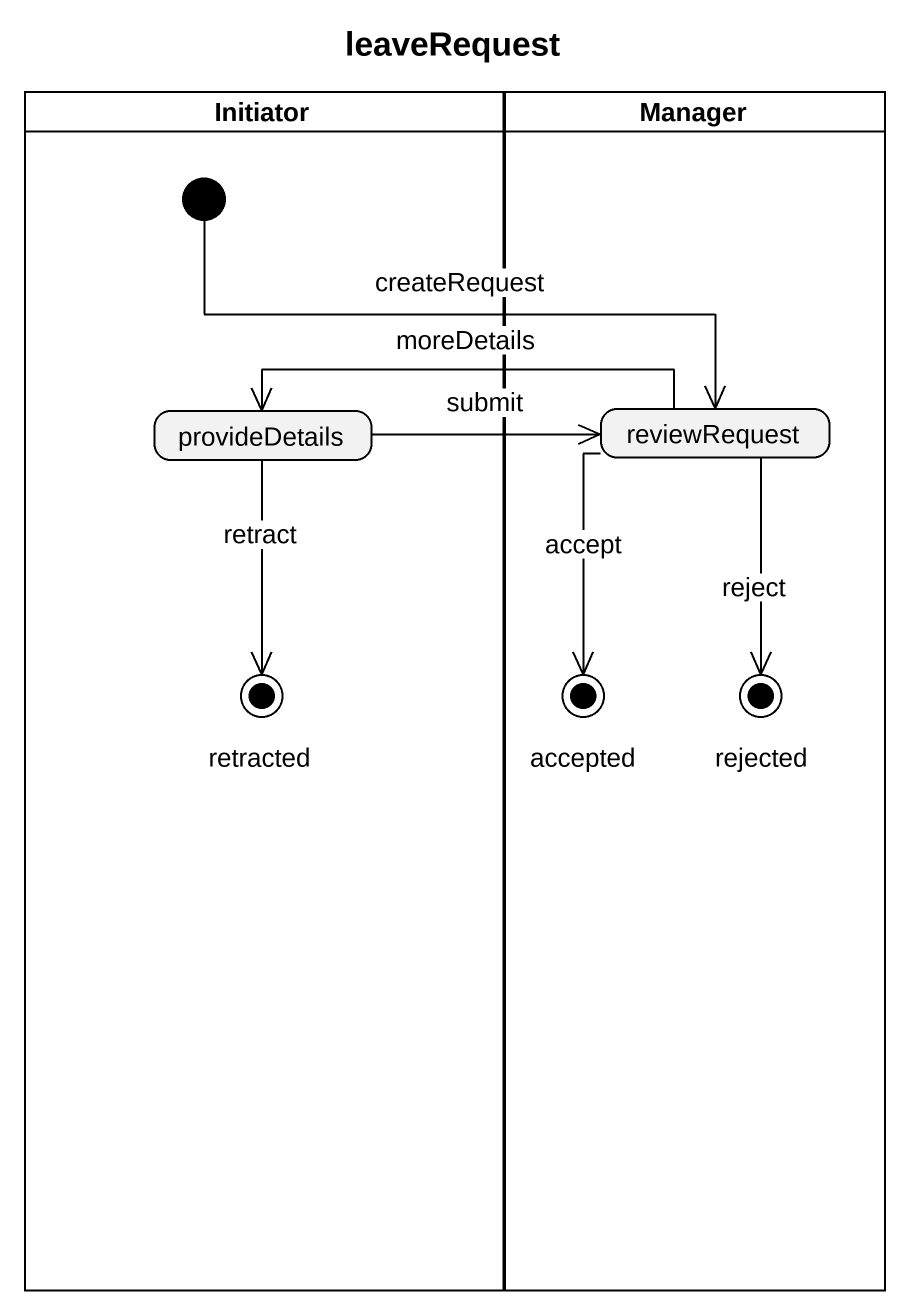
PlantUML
@startuml
title leaveRequest
hide empty description
state Initiator <<partition>> {
  state initial1 <<start>>
  state provideDetails
  state retracted <<end>>
}
state Manager <<partition>> {
  state reviewRequest
  state accepted <<end>>
  state rejected <<end>>
}
initial1 -right-> reviewRequest : createRequest
provideDetails -right-> reviewRequest : submit
provideDetails --> retracted : retract
reviewRequest -left-> provideDetails : moreDetails
reviewRequest --> accepted : accept
reviewRequest --> rejected : reject
@enduml
